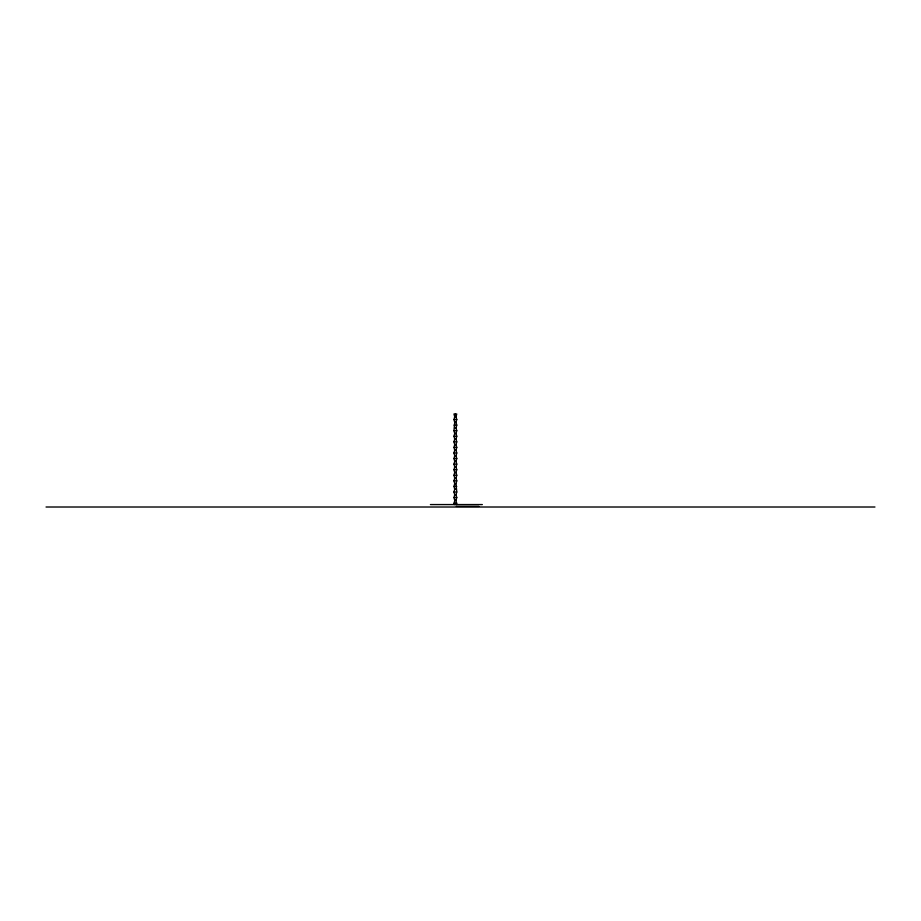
<?xml version="1.0" encoding="UTF-8"?>
<svg xmlns="http://www.w3.org/2000/svg" width="921" height="921" viewBox="0 0 921 921"><rect width="100%" height="100%" fill="white"/><g stroke="black" fill="none" stroke-linecap="round" stroke-linejoin="round"><path stroke-width="1.38" d="M453.972 419.562L454.721 416.776L453.972 413.99L456.758 413.99L455.999 416.776L456.758 419.562L455.999 422.348L456.758 425.134L455.999 427.92L456.758 430.706L455.999 433.492L456.758 436.278L455.999 439.064L456.758 441.85L455.999 444.636L456.758 447.422L455.999 450.208L456.758 452.994L455.999 455.78L456.758 458.566L455.999 461.352L456.758 464.138L455.999 466.924L456.758 469.71L455.999 472.496L456.758 475.282L455.999 478.068L456.758 480.854L455.999 483.64L456.758 491.998L455.999 494.784L456.758 497.57L455.999 500.356L456.77 504.466L453.984 504.466L454.732 500.356L453.972 497.57L454.721 494.784L453.972 491.998L454.721 489.212L453.972 486.426L454.721 483.64L453.972 480.854L454.721 478.068L453.972 475.282L454.721 472.496L453.972 469.71L454.721 466.924L453.972 464.138L454.721 461.352L453.972 458.566L454.721 455.78L453.972 452.994L454.721 450.208L453.972 447.422L454.721 444.636L453.972 441.85L454.721 439.064L453.972 436.278L454.721 433.492L453.972 430.706L454.721 422.348L453.972 419.562L456.758 419.562M454.721 416.776L455.999 416.776M454.721 422.348L456.01 422.359M453.972 425.134L456.758 425.134M454.721 427.92L456.01 427.931M453.972 430.706L456.758 430.706M454.721 433.492L456.01 433.503M453.972 436.278L456.758 436.278M454.721 439.064L456.01 439.075M453.972 441.85L456.758 441.85M454.721 444.636L456.01 444.647M453.972 447.422L456.758 447.422M454.721 450.208L456.01 450.219M453.972 452.994L456.758 452.994M454.721 455.78L456.01 455.791M453.972 458.566L456.758 458.566M454.721 461.352L456.01 461.363M453.972 464.138L456.758 464.138M454.721 466.924L456.01 466.924M453.972 469.71L456.758 469.71M454.721 472.496L456.01 472.496M453.972 475.282L456.758 475.282M454.721 478.068L456.01 478.068M453.972 480.854L456.758 480.854M454.721 483.64L456.01 483.64M453.972 486.426L456.758 486.426M454.721 489.212L456.01 489.212M453.972 491.998L456.758 491.998M454.721 494.784L456.01 494.784M453.972 497.57L456.758 497.57M454.721 500.356L456.01 500.356M453.984 503.142L456.77 503.142M430.418 504.57L482.328 504.57M456.367 506.366L478.851 506.366M46.05 507.011L874.95 507.011M455.365 413.99L455.365 416.776"/></g></svg>
